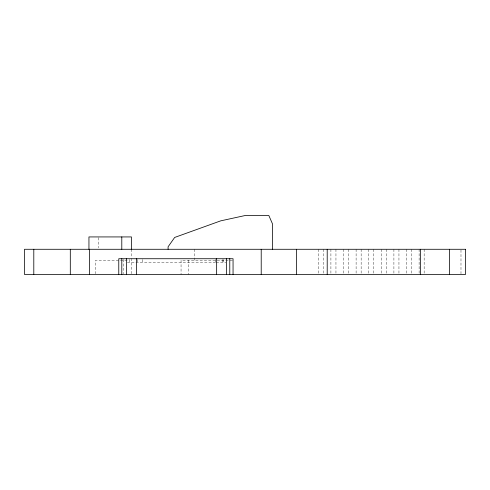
<?xml version="1.0" encoding="UTF-8"?>
<svg xmlns="http://www.w3.org/2000/svg" width="490" height="490" viewBox="0 0 490 490"><rect width="100%" height="100%" fill="white"/><g stroke="black" fill="none" stroke-linecap="round" stroke-linejoin="round"><path stroke-width="0.37" stroke-dasharray="2.45 1.84" d="M127.21 260.208L95.581 260.208L95.581 273.732M232.462 260.208L181.055 260.208L181.055 274.486M127.339 262.511L215.533 262.511M216.249 262.511L225.902 262.511M460.986 250.047L460.986 273.72M424.15 249.281L424.15 273.72M419.109 249.281L419.109 273.72M411.545 249.281L411.545 273.72M406.51 249.281L406.51 273.72M398.946 249.281L398.946 273.72M393.905 249.281L393.905 273.72M386.347 249.281L386.347 273.72M381.306 249.281L381.306 273.72M373.748 249.281L373.748 273.72M368.707 249.281L368.707 273.72M361.148 249.281L361.148 273.72M356.108 249.281L356.108 273.72M348.549 249.281L348.549 273.72M343.508 249.281L343.508 273.72M335.95 249.281L335.95 273.72M330.909 249.281L330.909 273.72M323.345 249.281L323.345 273.72M318.31 249.281L318.31 273.72M223.71 259.492L223.71 262.511M222.668 259.492L222.668 262.511M215.533 259.492L215.484 262.511M194.646 249.281L194.646 260.208M188.809 260.208L188.809 274.486M142.4 259.492L142.4 262.511M137.684 259.492L137.684 262.511M131.645 249.281L131.645 257.685M131.645 258.451L131.645 273.72M129.593 259.492L129.593 262.511M123.749 259.486L123.749 273.732M98.588 237.662L98.588 247.83"/><path stroke-width="0.73" d="M449.471 249.281L449.471 274.486M420.346 249.281L420.346 274.486M327.21 249.281L327.21 274.486M296.444 249.281L296.444 274.486M272.495 249.281L272.495 223.887L268.832 215.514L245.208 215.514L220.727 220.849L174.661 237.448L168.088 246.807L168.088 249.281M261.213 249.281L261.213 274.486M233.056 274.486L233.056 258.732L118.77 258.732L118.77 274.486M229.779 258.732L229.779 274.486M226.496 258.732L226.496 274.486M216.647 258.732L216.647 274.486M136.581 258.732L136.581 274.486M131.43 249.281L131.43 236.933L88.947 236.933L88.947 249.281M126.396 258.732L126.396 274.486M121.796 236.933L121.796 249.281M121.802 258.732L121.802 274.486M89.486 249.281L89.486 274.486M70.303 249.281L70.303 274.486M33.798 249.281L33.798 274.486M465.5 249.281L24.5 249.281L24.5 274.486L465.5 274.486L465.5 249.281"/></g></svg>
